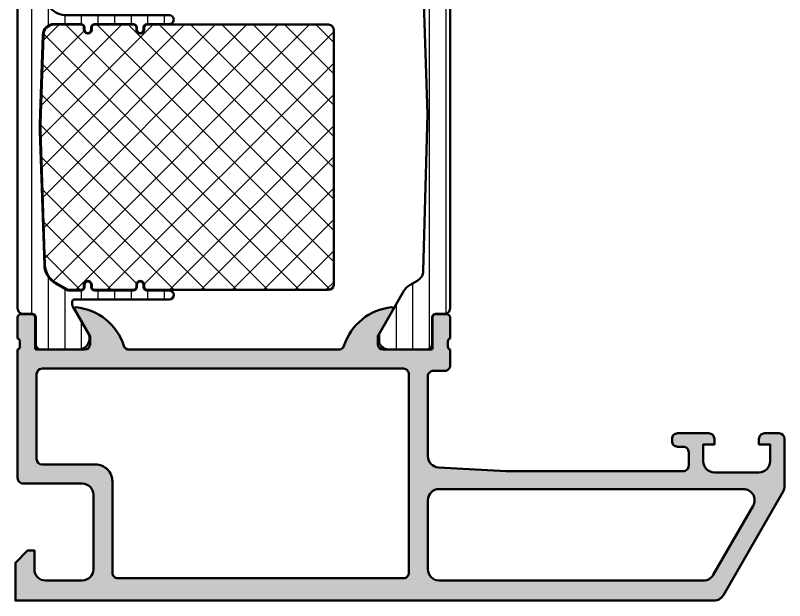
# Model space of a CAD drawing. Extents: x 0 to 69, y 0 to 85.
# Drawn here: x 0 to 69, y 0 to 52.5 of the extents above; entities that cross this region are included whole.
import ezdxf

# ---------------------------------------------------------------- set-up
doc = ezdxf.new("R2010")
doc.units = 0
for name, color, linetype, lineweight in [('0S-Alu contour', 7, 'Continuous', 50), ('0S-Alu hatch', 252, 'Continuous', 25), ('0S-Plastic contour', 254, 'Continuous', 50), ('0S-Plastic hatch', 253, 'Continuous', 25), ('0S-PT contour', 91, 'Continuous', 50), ('0S-PT hatch', 103, 'Continuous', 25)]:
    doc.layers.add(name, color=color, linetype=linetype, lineweight=lineweight)
pattern_1 = [(90, (0, 0), (-1.4859, 0), [])]

# ---------------------------------------------------------------- blocks, each defined once
blk = doc.blocks.new('398310__79685F05_4AA7_433F_A6D7_A1B05853CB35_')
at = {"layer": '0S-Alu hatch'}
h = blk.add_hatch(color=256, dxfattribs=at)
edge = h.paths.add_edge_path()
edge.add_line((0.1998152770981676, 22.50004168512478), (0.2000122070312216, 10.99998168945276))
edge.add_arc((0.7000122070311435, 10.99998168945278), 0.4999999999999219, 180, 270.000000000009)
edge.add_line((0.7000122070312215, 10.49998168945286), (5.999999999983913, 10.49998168946882))
edge.add_ellipse((6.000005621529037, 9.499987310997913), major_axis=(-0.9999943784867062, 0), ratio=1, start_angle=179.9996779066076, end_angle=270.00032209262065, ccw=False)
edge.add_line((6.999999999999943, 9.499981689439316), (7.000000000000284, 2.799984741210899))
edge.add_ellipse((5.99998017392524, 2.800019826493892), major_axis=(-1.00001982669052, 0), ratio=1, start_angle=90.0011359278929, end_angle=179.9979898012363, ccw=False)
edge.add_line((6.000000000000113, 1.799999999999904), (2.70001220703125, 1.799999999999915))
edge.add_ellipse((2.699981135668798, 2.799968928637264), major_axis=(-0.999968929120079, 0), ratio=1, start_angle=-0.001780313160793412, end_angle=90.00178031324839, ccw=False)
edge.add_line((1.700012207031448, 2.799999999998187), (1.70001220703125, 4.4999999999999))
edge.add_line((1.70001220703125, 4.4999999999999), (1.100006103515596, 4.4999999999999))
edge.add_line((1.100006103515596, 4.4999999999999), (2.84e-14, 3.399993896484524))
edge.add_line((2.84e-14, 3.399993896484524), (0, 0))
edge.add_line((0, 0), (62.64898681640591, -1.137e-13))
edge.add_arc((62.64724314394221, 1.003395307264649), 1.003396822316379, 270.0995669121971, 329.9020425270579)
edge.add_line((63.51535126860915, 0.5002119739537714), (68.86765374507854, 9.771608767679659))
edge.add_arc((68.01584873917567, 10.2644318336416), 0.9840967139592144, 329.9479037001877, 360.2080578676897)
edge.add_line((68.99993896484372, 10.26800537109354), (68.99993896484372, 14.50000000000008))
edge.add_arc((68.49995304074044, 14.50001407790368), 0.4999859243014777, 359.9983867455008, 449.9946187137145)
edge.add_line((68.5000000000002, 14.99999999999992), (67.19995117187497, 14.99999999999991))
edge.add_arc((67.19998807066403, 14.49996310121085), 0.5000369001504826, 90.00422797774264, 179.9957720222162)
edge.add_line((66.69995117187497, 14.50000000000027), (66.69995117187497, 13.99999999999991))
edge.add_line((66.69995117187497, 13.99999999999991), (67.69995117187526, 13.99999999999991))
edge.add_line((67.69995117187526, 13.99999999999991), (67.69995117187503, 12.49999999999988))
edge.add_ellipse((66.70002533543206, 12.49992583644285), major_axis=(-0.9999258391932897, 0), ratio=1, start_angle=89.99575042603931, end_angle=180.0042495739118, ccw=False)
edge.add_line((66.69995117187514, 11.49999999999988), (62.69998168945324, 11.49999999999989))
edge.add_ellipse((62.69997606790816, 12.49999437845487), major_axis=(-0.9999943784707829, 0), ratio=1, start_angle=-0.00032209339252631253, end_angle=90.00032209261798, ccw=False)
edge.add_line((61.69998168945318, 12.50000000001347), (61.69998168945318, 13.99999999999989))
edge.add_line((61.69998168945318, 13.99999999999989), (62.69998168945306, 13.99999999999994))
edge.add_line((62.69998168945306, 13.99999999999994), (62.69998168945306, 14.49999999999975))
edge.add_arc((62.1999920095636, 14.50001032011042), 0.4999896799959737, 359.9988173777201, 450.0011826219451)
edge.add_line((62.19998168945323, 14.99999999999988), (59.39999389648398, 14.99999999999988))
edge.add_arc((59.39998357637359, 14.50001032011053), 0.4999896799958671, 89.99881737805237, 180.0011826222798)
edge.add_line((58.89999389648423, 14.49999999999993), (58.89999389648423, 14.29998779296887))
edge.add_arc((59.39998357637385, 14.29997747285831), 0.49998967999613, 179.9988173780283, 270.0011826219663)
edge.add_line((59.3999938964844, 13.79998779296869), (59.89999389648452, 13.79998779296869))
edge.add_ellipse((59.90000421659498, 13.29999811307922), major_axis=(-0.499989679995979, 0), ratio=1, start_angle=179.9988173777202, end_angle=270.0011826219574, ccw=False)
edge.add_line((60.39999389648446, 13.29998779296862), (60.3999938964844, 12.0999999961874))
edge.add_ellipse((59.90000421659495, 12.0999896760768), major_axis=(-0.4999896799959595, 0), ratio=1, start_angle=89.99881737803702, end_angle=180.0011826222799, ccw=False)
edge.add_line((59.89999389648443, 11.59999999618736), (43.99999999999997, 11.5999999961873))
edge.add_line((43.99999999999997, 11.5999999961873), (37.94296455383384, 11.946115108492))
edge.add_ellipse((37.99999257893693, 12.94447834286698), major_axis=(-0.9999906716559108, 0), ratio=1, start_angle=-0.0006706298242988851, end_angle=86.7307306479874, ccw=False)
edge.add_line((37.00000190734952, 12.9444900474563), (36.99999999999196, 20.09999799727571))
edge.add_ellipse((37.49999712736828, 20.10000086990763), major_axis=(-0.4999971273845701, 0), ratio=1, start_angle=-90.00032918124572, end_angle=0.0003291815056059022, ccw=False)
edge.add_line((37.50000000000006, 20.59999799728394), (38.50000000000006, 20.59999799728389))
edge.add_arc((38.50000287263195, 21.09999512466047), 0.499997127384833, 269.9996708187421, 360.0003291815056)
edge.add_line((39.00000000000853, 21.09999799729452), (39, 22.49999999999976))
edge.add_ellipse((39.07883644654302, 22.76752059199282), major_axis=(-0.2788950563273671, 0), ratio=1, start_angle=-1.164589374103116, end_angle=73.58012358050831, ccw=False)
edge.add_line((38.79999900000004, 22.77318899999122), (38.79999900000004, 23.22678299999124))
edge.add_ellipse((39.07886709564314, 23.23244365946833), major_axis=(-0.278925541737073, 0), ratio=1, start_angle=-73.575405444642, end_angle=1.1628700728924741, ccw=False)
edge.add_line((38.99999999999997, 23.49998699999119), (39, 25.37999799999969))
edge.add_arc((38.7, 25.37999799999973), 0.3000000000000043, 0, 89.99999999999594)
edge.add_line((38.70000000000002, 25.67999799999974), (37.72002568095724, 25.67999799999972))
edge.add_arc((37.72002568095724, 25.37999799999971), 0.3000000000000114, 90, 180)
edge.add_line((37.42002568095723, 25.37999799999971), (37.42002568095723, 22.61999999999976))
edge.add_ellipse((37.30002568095744, 22.61999999999977), major_axis=(-0.1199999999997843, 0), ratio=1, start_angle=90.000000000017, end_angle=180, ccw=False)
edge.add_line((37.30002568095748, 22.49999999999999), (32.99999999999989, 22.49999999999995))
edge.add_ellipse((32.99999999999995, 22.9999999999999), major_axis=(-0.4999999999999467, 0), ratio=1, start_angle=0, end_angle=89.99999999999272, ccw=False)
edge.add_line((32.5, 22.9999999999999), (32.49999999999995, 23.69999999999963))
edge.add_line((32.49999999999995, 23.69999999999963), (33.88149545762235, 26.09282032302748))
edge.add_arc((33.7618802153516, 26.16188021535178), 0.1381197846484487, 329.9999999999671, 455.6225775508247)
edge.add_arc((34.23822324117475, 21.3233911381491), 5.000000000003399, 95.62257755080286, 162.251583643929)
edge.add_ellipse((29.00000000000023, 22.99999999999744), major_axis=(-0.4999999999974476, 0), ratio=1, start_angle=89.99999999996089, end_angle=162.2515836439058, ccw=False)
edge.add_line((28.99999999999989, 22.5), (10.19978475951987, 22.5))
edge.add_ellipse((10.1997847595199, 23.00000000000084), major_axis=(-0.5000000000008386, 0), ratio=1, start_angle=17.748416356068674, end_angle=89.99999999999648, ccw=False)
edge.add_arc((4.961561518345805, 21.32339113815323), 4.999999999999377, 17.74841635606707, 84.37742244919947)
edge.add_arc((5.437904544168243, 26.16188021535191), 0.1381197846484689, 84.37742244912695, 210.0000000000028)
edge.add_line((5.318289301897436, 26.09282032302767), (6.699784759519616, 23.69999999999982))
edge.add_line((6.699784759519616, 23.69999999999982), (6.699784759519843, 23.00000000000006))
edge.add_ellipse((6.199784759519774, 23.00000000000001), major_axis=(-0.5000000000000693, 0), ratio=1, start_angle=90.00000000000142, end_angle=180, ccw=False)
edge.add_line((6.199784759519786, 22.49999999999994), (1.899831281265761, 22.49999999999993))
edge.add_ellipse((1.899831281265774, 22.62004168512476), major_axis=(-0.120041685124832, 0), ratio=1, start_angle=0, end_angle=89.99999999999397, ccw=False)
edge.add_line((1.779789596140943, 22.62004168512476), (1.779789596140943, 25.38003968512474))
edge.add_arc((1.479789596140911, 25.38003968512478), 0.3000000000000327, 0, 89.99999999999054)
edge.add_line((1.47978959614096, 25.68003968512481), (0.499815277098179, 25.68003968512483))
edge.add_arc((0.4998152770981861, 25.38003968512481), 0.3000000000000185, 90.00000000000136, 180)
edge.add_line((0.1998152770981676, 25.38003968512481), (0.199815277098196, 23.50002868511628))
edge.add_ellipse((0.1209481814550312, 23.23248534459338), major_axis=(-0.2789255417371023, 0), ratio=1, start_angle=178.8371299271104, end_angle=253.57540544464308, ccw=False)
edge.add_line((0.3998162770981537, 23.22682468511631), (0.3998162770981821, 22.77323068511635))
edge.add_ellipse((0.1209788305550788, 22.76756227711794), major_axis=(-0.278895056327491, 0), ratio=1, start_angle=106.41987641949859, end_angle=181.1645893741029, ccw=False)
edge = h.paths.add_edge_path()
edge.add_line((1.899918023380308, 12.69998168945284), (1.899918023380337, 20.30001220703127))
edge.add_ellipse((2.39991802338028, 20.30001220703133), major_axis=(-0.4999999999999432, 0), ratio=1, start_angle=270.0000000000065, end_angle=360, ccw=False)
edge.add_line((2.399918023380223, 20.80001220703127), (34.79998168945301, 20.80001220703119))
edge.add_ellipse((34.79998456208487, 20.30001507966285), major_axis=(-0.4999971273765907, 0), ratio=1, start_angle=179.9996708184945, end_angle=270.00032918125464, ccw=False)
edge.add_line((35.29998168945321, 20.3000122070288), (35.29998168945332, 2.499999999999957))
edge.add_ellipse((34.7999845620851, 2.499997127368146), major_axis=(-0.4999971273764699, 0), ratio=1, start_angle=89.99967081875758, end_angle=180.0003291815056, ccw=False)
edge.add_line((34.79998168945335, 1.999999999999928), (9.199987792968244, 1.999999999999914))
edge.add_ellipse((9.199984920336467, 2.499997127367883), major_axis=(-0.4999971273762212, 0), ratio=1, start_angle=-0.0003291815056059022, end_angle=90.00032918124492, ccw=False)
edge.add_line((8.699987792968498, 2.500000000001934), (8.699987792968498, 10.69998168945292))
edge.add_arc((7.19998779296857, 10.69998168945291), 1.499999999999928, 0, 90.0000000000016)
edge.add_line((7.199987792968528, 12.19998168945284), (2.39991802338028, 12.19998168945284))
edge.add_ellipse((2.39991802338028, 12.69998168945281), major_axis=(-0.4999999999999716, 0), ratio=1, start_angle=0, end_angle=90, ccw=False)
edge = h.paths.add_edge_path()
edge.add_line((36.99999999999989, 2.79999999999984), (36.99999999999244, 9.000015109287745))
edge.add_ellipse((37.99946070840853, 9.000539295779655), major_axis=(-0.9994608458759457, 0), ratio=1, start_angle=-90.03092414743293, end_angle=0.030049876562088684, ccw=False)
edge.add_line((38.00000014557673, 9.999999996080874), (65.30466933755643, 9.999999996080938))
edge.add_ellipse((65.30466933755643, 8.999999996080929), major_axis=(-1.000000000000008, 0), ratio=1, start_angle=149.9972626622818, end_angle=269.9999999999992, ccw=False)
edge.add_line((66.17067085257457, 8.499958621806456), (62.59078979492182, 2.300106811523335))
edge.add_ellipse((61.72533132772304, 2.798911685049562), major_axis=(-0.998911737992689, 0), ratio=1, start_angle=89.9813457244478, end_angle=150.0431070773326, ccw=False)
edge.add_line((61.72500610351557, 1.799999999999883), (37.99999999999983, 1.79999999999994))
edge.add_ellipse((37.99947166179357, 2.799471661793624), major_axis=(-0.9994718014380842, 0), ratio=1, start_angle=-0.03028754861361449, end_angle=90.0302875486235, ccw=False)
at = {"layer": '0S-Alu contour', "color": 7}
for points in [[(1.47978959614096, 25.68003968512481), (0.499815277098179, 25.68003968512483)], [(5.318289301897436, 26.09282032302767), (6.699784759519616, 23.69999999999982), (6.699784759519843, 23.00000000000006)], [(32.5, 22.9999999999999), (32.49999999999995, 23.69999999999963), (33.88149545762235, 26.09282032302748)], [(38.70000000000002, 25.67999799999974), (37.72002568095724, 25.67999799999972)], [(0.1998152770981676, 25.38003968512481), (0.199815277098196, 23.50002868511628)], [(1.779789596140943, 22.62004168512476), (1.779789596140943, 25.38003968512474)], [(37.42002568095723, 25.37999799999971), (37.42002568095723, 22.61999999999976)], [(38.99999999999997, 23.49998699999119), (39, 25.37999799999969)], [(0.3998162770981537, 23.22682468511631), (0.3998162770981821, 22.77323068511635)], [(38.79999900000004, 22.77318899999122), (38.79999900000004, 23.22678299999124)], [(0.1998152770981676, 22.50004168512478), (0.2000122070312216, 10.99998168945276)], [(6.199784759519786, 22.49999999999994), (1.899831281265761, 22.49999999999993)], [(28.99999999999989, 22.5), (10.19978475951987, 22.5)], [(37.30002568095748, 22.49999999999999), (32.99999999999989, 22.49999999999995)], [(39.00000000000853, 21.09999799729452), (39, 22.49999999999976)], [(2.399918023380223, 20.80001220703127), (34.79998168945301, 20.80001220703119)], [(1.899918023380308, 12.69998168945284), (1.899918023380337, 20.30001220703127)], [(35.29998168945321, 20.3000122070288), (35.29998168945332, 2.499999999999957)], [(37.00000190734952, 12.9444900474563), (36.99999999999196, 20.09999799727571)], [(37.50000000000006, 20.59999799728394), (38.50000000000006, 20.59999799728389)], [(58.89999389648423, 14.49999999999993), (58.89999389648423, 14.29998779296887)], [(62.19998168945323, 14.99999999999988), (59.39999389648398, 14.99999999999988)], [(61.69998168945318, 12.50000000001347), (61.69998168945318, 13.99999999999989), (62.69998168945306, 13.99999999999994), (62.69998168945306, 14.49999999999975)], [(66.69995117187497, 14.50000000000027), (66.69995117187497, 13.99999999999991), (67.69995117187526, 13.99999999999991), (67.69995117187503, 12.49999999999988)], [(68.5000000000002, 14.99999999999992), (67.19995117187497, 14.99999999999991)], [(68.99993896484372, 10.26800537109354), (68.99993896484372, 14.50000000000008)], [(59.3999938964844, 13.79998779296869), (59.89999389648452, 13.79998779296869)], [(60.39999389648446, 13.29998779296862), (60.3999938964844, 12.0999999961874)], [(7.199987792968528, 12.19998168945284), (2.39991802338028, 12.19998168945284)], [(59.89999389648443, 11.59999999618736), (43.99999999999997, 11.5999999961873), (37.94296455383384, 11.946115108492)], [(66.69995117187514, 11.49999999999988), (62.69998168945324, 11.49999999999989)], [(0.7000122070312215, 10.49998168945286), (5.999999999983913, 10.49998168946882)], [(8.699987792968498, 2.500000000001934), (8.699987792968498, 10.69998168945292)], [(38.00000014557673, 9.999999996080874), (65.30466933755643, 9.999999996080938)], [(63.51535126860915, 0.5002119739537714), (68.86765374507854, 9.771608767679659)], [(6.999999999999943, 9.499981689439316), (7.000000000000284, 2.799984741210899)], [(36.99999999999989, 2.79999999999984), (36.99999999999244, 9.000015109287745)], [(66.17067085257457, 8.499958621806456), (62.59078979492182, 2.300106811523335)], [(1.700012207031448, 2.799999999998187), (1.70001220703125, 4.4999999999999), (1.100006103515596, 4.4999999999999), (2.84e-14, 3.399993896484524), (0, 0), (62.64898681640591, -1.137e-13)], [(6.000000000000113, 1.799999999999904), (2.70001220703125, 1.799999999999915)], [(34.79998168945335, 1.999999999999928), (9.199987792968244, 1.999999999999914)], [(61.72500610351557, 1.799999999999883), (37.99999999999983, 1.79999999999994)]]:
    blk.add_lwpolyline(points, dxfattribs=at)
for centre, radius, start, end in [((5.437904544168243, 26.16188021535191), 0.1381197846484689, 84.37742244912695, 210.0000000000028), ((4.961561518345805, 21.32339113815323), 4.999999999999377, 17.74841635606707, 84.37742244919947), ((34.23822324117475, 21.3233911381491), 5.000000000003399, 95.62257755080286, 162.251583643929), ((33.7618802153516, 26.16188021535178), 0.1381197846484487, 329.9999999999671, 95.62257755082472), ((0.4998152770981861, 25.38003968512481), 0.3000000000000185, 90.00000000000136, 180), ((1.479789596140911, 25.38003968512478), 0.3000000000000327, 0, 89.99999999999054), ((37.72002568095724, 25.37999799999971), 0.3000000000000114, 90, 180), ((38.7, 25.37999799999973), 0.3000000000000043, 0, 89.99999999999594), ((38.50000287263195, 21.09999512466047), 0.499997127384833, 269.9996708187421, 0.0003291815055843), ((59.39998357637359, 14.50001032011053), 0.4999896799958671, 89.99881737805237, 180.0011826222798), ((62.1999920095636, 14.50001032011042), 0.4999896799959737, 359.9988173777201, 90.00118262194519), ((67.19998807066403, 14.49996310121085), 0.5000369001504826, 90.00422797774264, 179.9957720222162), ((68.49995304074044, 14.50001407790368), 0.4999859243014777, 359.9983867455008, 89.99461871371446), ((59.39998357637385, 14.29997747285831), 0.49998967999613, 179.9988173780283, 270.0011826219663), ((7.19998779296857, 10.69998168945291), 1.499999999999928, 0, 90.0000000000016), ((0.7000122070311435, 10.99998168945278), 0.4999999999999219, 180, 270.000000000009), ((68.01584873917567, 10.2644318336416), 0.9840967139592144, 329.9479037001877, 0.2080578676897557), ((62.64724314394221, 1.003395307264649), 1.003396822316379, 270.0995669121971, 329.9020425270579)]:
    blk.add_arc(centre, radius, start, end, dxfattribs=at)
at = {"layer": '0S-Alu contour', "color": 7, "extrusion": (0, 0, -1)}
for centre, radius, start, end in [((-0.1209481814550312, 23.23248534459338), 0.2789255417371023, 106.4245945553569, 181.1628700728896), ((-39.07886709564314, 23.23244365946833), 0.278925541737073, 358.8371299271075, 73.575405444642), ((-0.1209788305550788, 22.76756227711794), 0.278895056327491, 178.8354106258971, 253.5801235805014), ((-6.199784759519774, 23.00000000000001), 0.5000000000000693, 180, 269.9999999999986), ((-10.1997847595199, 23.00000000000084), 0.5000000000008386, 270.0000000000035, 342.2515836439313), ((-29.00000000000023, 22.99999999999744), 0.4999999999974476, 197.7484163560942, 270.0000000000391), ((-32.99999999999995, 22.9999999999999), 0.4999999999999467, 270.0000000000073, 0), ((-39.07883644654302, 22.76752059199282), 0.2788950563273671, 286.4198764194917, 1.164589374103183), ((-1.899831281265774, 22.62004168512476), 0.120041685124832, 270.0000000000061, 0), ((-37.30002568095744, 22.61999999999977), 0.1199999999997843, 180, 269.999999999983), ((-2.39991802338028, 20.30001220703133), 0.4999999999999432, 0, 89.99999999999349), ((-34.79998456208487, 20.30001507966285), 0.4999971273765907, 89.99967081874539, 180.0003291815056), ((-37.49999712736828, 20.10000086990763), 0.4999971273845701, 359.9996708184944, 90.00032918124565), ((-59.90000421659498, 13.29999811307922), 0.499989679995979, 89.99881737804257, 180.0011826222798), ((-2.39991802338028, 12.69998168945281), 0.4999999999999716, 270, 0), ((-37.99999257893693, 12.94447834286698), 0.9999906716559108, 273.2692693520126, 0.000670629824406), ((-62.69997606790816, 12.49999437845487), 0.9999943784707829, 269.999677907382, 0.0003220933924832), ((-66.70002533543206, 12.49992583644285), 0.9999258391932897, 179.9957504260882, 270.0042495739607), ((-59.90000421659495, 12.0999896760768), 0.4999896799959595, 179.9988173777201, 270.0011826219631), ((-6.000005621529037, 9.499987310997913), 0.9999943784867062, 89.99967790737936, 180.0003220933925), ((-37.99946070840853, 9.000539295779655), 0.9994608458759457, 359.9699501234379, 90.03092414743298), ((-65.30466933755643, 8.999999996080929), 1.000000000000008, 90.00000000000081, 210.0027373377183), ((-2.699981135668798, 2.799968928637264), 0.999968929120079, 269.9982196867516, 0.001780313160827), ((-5.99998017392524, 2.800019826493892), 1.00001982669052, 180.0020101987638, 269.9988640721071), ((-37.99947166179357, 2.799471661793624), 0.9994718014380842, 269.9697124513765, 0.0302875486136061), ((-9.199984920336467, 2.499997127367883), 0.4999971273762212, 269.9996708187551, 0.0003291815055843), ((-34.7999845620851, 2.499997127368146), 0.4999971273764699, 179.9996708184944, 270.0003291812424), ((-61.72533132772304, 2.798911685049562), 0.9989117379926891, 209.9568929226675, 270.0186542755522)]:
    blk.add_arc(centre, radius, start, end, dxfattribs=at)
blk = doc.blocks.new('371190__C8A49C42_ABCD_4A23_AD19_07570171C4F6_')
at = {"layer": '0S-PT hatch'}
h = blk.add_hatch(dxfattribs=at)
h.set_pattern_fill('ANSI37', color=256, scale=0.625, angle=90, style=0)
h.set_pattern_definition([(135, (0, 0), (-1.403165018917055, -1.403165018917055), []), (225, (0, 0), (1.403165018917055, -1.403165018917055), [])])
edge = h.paths.add_edge_path()
edge.add_line((28.54999999999999, 51.19005441420474), (28.55000000000002, 28.31005441420476))
edge.add_ellipse((28.10000000000004, 28.31005441420474), major_axis=(-0.4499999999999745, 0), ratio=1, start_angle=90, end_angle=180, ccw=False)
edge.add_line((28.10000000000004, 27.86005441420476), (11.8, 27.86005441420471))
edge.add_ellipse((11.80000000000002, 28.11005441420471), major_axis=(-0.2500000000000035, 0), ratio=1, start_angle=0, end_angle=89.99999999999511, ccw=False)
edge.add_line((11.55000000000002, 28.11005441420471), (11.54999999999999, 28.31005441420476))
edge.add_arc((11.19999999999996, 28.31005441420475), 0.3500000000000263, 0, 180)
edge.add_line((10.84999999999994, 28.31005441420475), (10.85000000000005, 28.11005441420475))
edge.add_ellipse((10.59999999999998, 28.11005441420478), major_axis=(-0.250000000000071, 0), ratio=1, start_angle=89.99999999999432, end_angle=180, ccw=False)
edge.add_line((10.59999999999996, 27.86005441420471), (7.099999999999992, 27.86005441420471))
edge.add_ellipse((7.100000000000015, 28.11005441420475), major_axis=(-0.2500000000000391, 0), ratio=1, start_angle=0, end_angle=89.99999999999471, ccw=False)
edge.add_line((6.849999999999976, 28.11005441420475), (6.850000000000004, 28.31005441420476))
edge.add_arc((6.499999999999979, 28.31005441420475), 0.3500000000000254, 0, 180)
edge.add_line((6.149999999999954, 28.31005441420475), (6.150000000000067, 28.11005441420476))
edge.add_ellipse((5.900000000000022, 28.11005441420481), major_axis=(-0.2500000000000453, 0), ratio=1, start_angle=89.99999999998818, end_angle=180, ccw=False)
edge.add_line((5.899999999999971, 27.86005441420476), (4.735898384799694, 27.86005441420476))
edge.add_ellipse((4.735898387132485, 28.01005442254206), major_axis=(-0.1500000083372903, 0), ratio=1, start_angle=59.99999910894411, end_angle=89.99999910893962, ccw=False)
edge.add_line((4.660898380943594, 27.88015060592047), (3.624095897653839, 28.47874866975121))
edge.add_ellipse((4.599095736264153, 30.16749829139169), major_axis=(-1.949999992277179, 0), ratio=1, start_angle=1.7210023746735033, end_angle=60.000005344608496, ccw=False)
edge.add_line((2.649975352928053, 30.10893464102099), (2.255353667185925, 42.13369676492056))
edge.add_ellipse((12.20025192126273, 42.46005445583858), major_axis=(-9.950251787083648, 0), ratio=1, start_angle=-1.8796724993537168, end_angle=1.8795778186373013, ccw=False)
edge.add_line((2.25535420650241, 42.78642858060349), (2.513128018503844, 50.72121418976461))
edge.add_ellipse((3.462616864350478, 50.69005441420475), major_axis=(-0.9500000000000595, 0), ratio=1, start_angle=269.99999999999864, end_angle=358.12037484100387, ccw=False)
edge.add_line((3.462616864350501, 51.64005441420481), (5.900000000000002, 51.64005441420478))
edge.add_ellipse((5.900000000000008, 51.39005441420477), major_axis=(-0.25, 0), ratio=1, start_angle=180, end_angle=270.0000000000014, ccw=False)
edge.add_line((6.150000000000011, 51.39005441420477), (6.150000000000011, 51.19005441420476))
edge.add_arc((6.499999999999993, 51.19005441420476), 0.3499999999999828, 180, 360)
edge.add_line((6.849999999999976, 51.19005441420476), (6.849999999999976, 51.39005441420475))
edge.add_ellipse((7.099999999999953, 51.39005441420477), major_axis=(-0.2499999999999769, 0), ratio=1, start_angle=269.9999999999986, end_angle=360, ccw=False)
edge.add_line((7.099999999999959, 51.64005441420474), (10.60000000000007, 51.64005441420476))
edge.add_ellipse((10.60000000000008, 51.39005441420478), major_axis=(-0.2499999999999787, 0), ratio=1, start_angle=180, end_angle=270.0000000000008, ccw=False)
edge.add_line((10.85000000000005, 51.39005441420479), (10.85000000000003, 51.19005441420477))
edge.add_arc((11.20000000000001, 51.19005441420476), 0.3499999999999837, 180, 360)
edge.add_line((11.54999999999999, 51.19005441420476), (11.55000000000002, 51.39005441420481))
edge.add_ellipse((11.79999999999996, 51.39005441420483), major_axis=(-0.2499999999999343, 0), ratio=1, start_angle=270.00000000000165, end_angle=360, ccw=False)
edge.add_line((11.79999999999995, 51.64005441420476), (28.09999999999996, 51.64005441420478))
edge.add_ellipse((28.09999999999997, 51.19005441420475), major_axis=(-0.4500000000000242, 0), ratio=1, start_angle=180, end_angle=270.00000000000045, ccw=False)
at = {"layer": '0S-PT contour', "color": 7}
for points in [[(3.462616864350501, 51.64005441420481), (5.900000000000002, 51.64005441420478)], [(6.150000000000011, 51.39005441420477), (6.150000000000011, 51.19005441420476)], [(6.849999999999976, 51.19005441420476), (6.849999999999976, 51.39005441420475)], [(7.099999999999959, 51.64005441420474), (10.60000000000007, 51.64005441420476)], [(10.85000000000005, 51.39005441420479), (10.85000000000003, 51.19005441420477)], [(11.54999999999999, 51.19005441420476), (11.55000000000002, 51.39005441420481)], [(11.79999999999995, 51.64005441420476), (28.09999999999996, 51.64005441420478)], [(28.54999999999999, 51.19005441420474), (28.55000000000002, 28.31005441420476)], [(2.25535420650241, 42.78642858060349), (2.513128018503844, 50.72121418976461)], [(2.649975352928053, 30.10893464102099), (2.255353667185925, 42.13369676492056)], [(4.660898380943594, 27.88015060592047), (3.624095897653839, 28.47874866975121)], [(6.149999999999954, 28.31005441420475), (6.150000000000067, 28.11005441420476)], [(6.849999999999976, 28.11005441420475), (6.850000000000004, 28.31005441420476)], [(10.84999999999994, 28.31005441420475), (10.85000000000005, 28.11005441420475)], [(11.55000000000002, 28.11005441420471), (11.54999999999999, 28.31005441420476)], [(5.899999999999971, 27.86005441420476), (4.735898384799694, 27.86005441420476)], [(10.59999999999996, 27.86005441420471), (7.099999999999992, 27.86005441420471)], [(28.10000000000004, 27.86005441420476), (11.8, 27.86005441420471)]]:
    blk.add_lwpolyline(points, dxfattribs=at)
at = {"layer": '0S-PT contour', "color": 7, "extrusion": (0, 0, -1)}
for centre, radius, start, end in [((-3.462616864350478, 50.69005441420475), 0.9500000000000596, 1.87962515899611, 90.00000000000138), ((-5.900000000000008, 51.39005441420477), 0.25, 89.99999999999856, 180), ((-7.099999999999953, 51.39005441420477), 0.2499999999999769, 0, 90.00000000000142), ((-10.60000000000008, 51.39005441420478), 0.2499999999999787, 89.9999999999992, 180), ((-11.79999999999996, 51.39005441420483), 0.2499999999999343, 0, 89.99999999999837), ((-28.09999999999997, 51.19005441420475), 0.4500000000000242, 89.99999999999955, 180), ((-12.20025192126273, 42.46005445583858), 9.950251787083648, 358.1204221813627, 1.879672499353765), ((-4.599095736264153, 30.16749829139169), 1.949999992277179, 299.9999946553915, 358.2789976253265), ((-28.10000000000004, 28.31005441420474), 0.4499999999999745, 180, 270), ((-4.735898387132485, 28.01005442254206), 0.1500000083372903, 270.0000008910604, 300.0000008910559), ((-5.900000000000022, 28.11005441420481), 0.2500000000000453, 180, 270.0000000000118), ((-7.100000000000015, 28.11005441420475), 0.2500000000000391, 270.0000000000053, 0), ((-10.59999999999998, 28.11005441420478), 0.250000000000071, 180, 270.0000000000057), ((-11.80000000000002, 28.11005441420471), 0.2500000000000035, 270.0000000000049, 0)]:
    blk.add_arc(centre, radius, start, end, dxfattribs=at)
at = {"layer": '0S-PT contour', "color": 7}
for centre, radius, start, end in [((6.499999999999993, 51.19005441420476), 0.3499999999999828, 180, 0), ((11.20000000000001, 51.19005441420476), 0.3499999999999837, 180, 0), ((6.499999999999979, 28.31005441420475), 0.3500000000000254, 0, 180), ((11.19999999999996, 28.31005441420475), 0.3500000000000263, 0, 180)]:
    blk.add_arc(centre, radius, start, end, dxfattribs=at)
blk = doc.blocks.new('284163__B0FD861C_7DA2_41A0_9C6C_7D125F198839___F3761104_66F1_4207_BB03_2ECCA6A65E60_')
at = {"layer": '0S-Plastic hatch'}
h = blk.add_hatch(dxfattribs=at)
h.set_pattern_fill('ANSI31', color=256, scale=0.4680000000000001, angle=45, style=0)
h.set_pattern_definition(pattern_1)
edge = h.paths.add_edge_path()
edge.add_line((38.99000133898493, 58.79000032109033), (38.98999866101507, 26.20999700093915))
edge.add_ellipse((38.49000133898475, 26.20999432202989), major_axis=(-0.4999973220374942, 0), ratio=1, start_angle=89.99969301797529, end_angle=180.000306982385, ccw=False)
edge.add_line((38.48999866007556, 25.70999699999958), (37.67966732674243, 25.7099969999997))
edge.add_arc((37.67966732674243, 25.40999699999963), 0.3000000000000682, 90, 180)
edge.add_line((37.37966732674236, 25.40999699999963), (37.38000195604853, 23.00999861706338))
edge.add_ellipse((36.88000597860983, 23.00999597743842), major_axis=(-0.4999959774456685, 0), ratio=1, start_angle=89.99969751880508, end_angle=180.0003024817733, ccw=False)
edge.add_line((36.88000333898468, 22.50999999999972), (33.56484065216851, 22.5099999999997))
edge.add_ellipse((33.55296320908865, 23.50992946068462), major_axis=(-0.9999999999998728, 0), ratio=1, start_angle=-29.999996599349686, end_angle=90.68054336164568, ccw=False)
edge.add_line((32.68693777562805, 24.00992940928374), (34.85390130414906, 27.76322085329127))
edge.add_ellipse((36.15293945433871, 27.01322093039289), major_axis=(-1.499999999998574, 0), ratio=1, start_angle=299.9950461054335, end_angle=330.0000034006368, ccw=False)
edge.add_line((35.40305177427784, 28.3123238775409), (36.09105285989823, 28.70946217909596))
edge.add_arc((35.59112773985685, 29.57553081052849), 0.9999999999998941, 299.995046105458, 358.0947021428511)
edge.add_line((36.59057488583072, 29.54228321806709), (36.97201689240818, 43.59999999905956))
edge.add_line((36.97201689240818, 43.59999999905956), (36.59057488583072, 55.45771678193208))
edge.add_arc((35.59112773985642, 55.42446918947048), 1.000000000000317, 1.90529785715967, 60.00495389454986)
edge.add_line((36.09105285989789, 56.29053782090344), (35.40305177427784, 56.68767612245844))
edge.add_ellipse((36.1529394543396, 57.98677906960723), major_axis=(-1.499999999999699, 0), ratio=1, start_angle=29.999996599353096, end_angle=60.004953894552216, ccw=False)
edge.add_line((34.85390130414884, 57.23677914670853), (32.68693777562793, 60.99007059071559))
edge.add_ellipse((33.55296320908856, 61.49007053931473), major_axis=(-0.9999999999999148, 0), ratio=1, start_angle=-90.68054336164442, end_angle=29.9999965993498, ccw=False)
edge.add_line((33.5648406521684, 62.4899999999997), (36.88000333898479, 62.4899999999997))
edge.add_ellipse((36.88000597860989, 61.99000402256087), major_axis=(-0.4999959774457893, 0), ratio=1, start_angle=179.9996975194317, end_angle=270.0003024811883, ccw=False)
edge.add_line((37.38000195604871, 61.99000138294119), (37.37966732674248, 59.59000299999965))
edge.add_arc((37.67966732674241, 59.59000299999961), 0.2999999999999687, 180, 270.0000000000054)
edge.add_line((37.67966732674243, 59.29000299999964), (38.48999866007567, 59.29000299999964))
edge.add_ellipse((38.49000133899916, 58.79000300001387), major_axis=(-0.4999999999929444, 0), ratio=1, start_angle=179.9996930188024, end_angle=270.00030698201886, ccw=False)
at = {"layer": '0S-Plastic contour', "color": 7}
for points in [[(33.5648406521684, 62.4899999999997), (36.88000333898479, 62.4899999999997)], [(37.38000195604871, 61.99000138294119), (37.37966732674248, 59.59000299999965)], [(34.85390130414884, 57.23677914670853), (32.68693777562793, 60.99007059071559)], [(37.67966732674243, 59.29000299999964), (38.48999866007567, 59.29000299999964)], [(38.99000133898493, 58.79000032109033), (38.98999866101507, 26.20999700093915)], [(36.09105285989789, 56.29053782090344), (35.40305177427784, 56.68767612245844)], [(36.59057488583072, 29.54228321806709), (36.97201689240818, 43.59999999905956), (36.59057488583072, 55.45771678193208)], [(35.40305177427784, 28.3123238775409), (36.09105285989823, 28.70946217909596)], [(32.68693777562805, 24.00992940928374), (34.85390130414906, 27.76322085329127)], [(38.48999866007556, 25.70999699999958), (37.67966732674243, 25.7099969999997)], [(37.37966732674236, 25.40999699999963), (37.38000195604853, 23.00999861706338)], [(36.88000333898468, 22.50999999999972), (33.56484065216851, 22.5099999999997)]]:
    blk.add_lwpolyline(points, dxfattribs=at)
at = {"layer": '0S-Plastic contour', "color": 7, "extrusion": (0, 0, -1)}
for centre, radius, start, end in [((-33.55296320908856, 61.49007053931473), 0.9999999999999148, 330.0000034006502, 90.6805433616445), ((-36.88000597860989, 61.99000402256087), 0.4999959774457893, 89.99969751881169, 180.0003024805684), ((-38.49000133899916, 58.79000300001387), 0.4999999999929444, 89.99969301798114, 180.0003069811977), ((-36.1529394543396, 57.98677906960723), 1.499999999999699, 299.9950461054478, 330.000003400647), ((-36.15293945433871, 27.01322093039289), 1.499999999998574, 29.99999659936324, 60.00495389456648), ((-38.49000133898475, 26.20999432202989), 0.4999973220374942, 179.999693017615, 270.0003069820247), ((-33.55296320908865, 23.50992946068462), 0.9999999999998728, 269.3194566383543, 29.99999659934975), ((-36.88000597860983, 23.00999597743842), 0.4999959774456685, 179.9996975182267, 270.0003024811949)]:
    blk.add_arc(centre, radius, start, end, dxfattribs=at)
at = {"layer": '0S-Plastic contour', "color": 7}
for centre, radius, start, end in [((37.67966732674241, 59.59000299999961), 0.2999999999999687, 180, 270.0000000000054), ((35.59112773985642, 55.42446918947048), 1.000000000000317, 1.90529785715967, 60.00495389454986), ((35.59112773985685, 29.57553081052849), 0.9999999999998941, 299.995046105458, 358.0947021428511), ((37.67966732674243, 25.40999699999963), 0.3000000000000682, 90, 180)]:
    blk.add_arc(centre, radius, start, end, dxfattribs=at)
blk = doc.blocks.new('284163__CE09DE86_B570_42FF_9D58_D8022DF440A6___857DA00C_8B0A_47D3_8EC2_54E59BCDDA0D_')
at = {"layer": '0S-Plastic hatch'}
h = blk.add_hatch(dxfattribs=at)
h.set_pattern_fill('ANSI31', color=256, scale=0.4680000000000001, angle=45, style=0)
h.set_pattern_definition(pattern_1)
edge = h.paths.add_edge_path()
edge.add_line((0.1999999999999822, 58.7900446851247), (0.2000000000000103, 26.21003868512464))
edge.add_arc((0.7000000000000105, 26.21003868512464), 0.5000000000000002, 180, 270.000000000008)
edge.add_line((0.7000000000000802, 25.71003868512464), (1.520332673257553, 25.71003868512475))
edge.add_ellipse((1.520332673257555, 25.41003868512469), major_axis=(-0.3000000000000647, 0), ratio=1, start_angle=180, end_angle=270.00000000000034, ccw=False)
edge.add_line((1.820332673257621, 25.41003868512469), (1.819998043951454, 23.01004030218844))
edge.add_arc((2.319994021390141, 23.01003766256345), 0.4999959774456546, 179.9996975182267, 270.0003024811965)
edge.add_line((2.319996661015307, 22.51004168512476), (5.635159347831472, 22.51004168512476))
edge.add_arc((5.647036790911347, 23.50997114580968), 0.9999999999998763, 269.3194566383535, 389.9999965993499)
edge.add_line((6.513062224371947, 24.00997109440881), (5.166987283269658, 26.34144160276588))
edge.add_ellipse((5.600000000000028, 26.59144157706541), major_axis=(-0.4999999999999833, 0), ratio=1, start_angle=0, end_angle=29.99999659934292, ccw=False)
edge.add_line((5.100000000000045, 26.59144157706541), (5.100000000000016, 26.81005441420476))
edge.add_ellipse((5.29999999999999, 26.81005441420478), major_axis=(-0.1999999999999744, 0), ratio=1, start_angle=269.9999999999959, end_angle=360, ccw=False)
edge.add_line((5.300000000000005, 27.01005441420476), (13.80000000000003, 27.0100544142047))
edge.add_arc((13.80000000000005, 27.41005441420469), 0.3999999999999879, 269.999999999998, 449.9999999999979)
edge.add_line((13.80000000000006, 27.81005441420468), (11.80000000000012, 27.81005441420471))
edge.add_ellipse((11.80000000000013, 28.11005441420476), major_axis=(-0.3000000000000504, 0), ratio=1, start_angle=0, end_angle=89.99999999999773, ccw=False)
edge.add_line((11.50000000000008, 28.11005441420476), (11.49999999999999, 28.3100544142048))
edge.add_arc((11.20000000000002, 28.31005441420479), 0.2999999999999687, 0, 180)
edge.add_line((10.90000000000005, 28.31005441420479), (10.90000000000014, 28.11005441420489))
edge.add_ellipse((10.59999999999997, 28.11005441420482), major_axis=(-0.3000000000001677, 0), ratio=1, start_angle=90.0000000000133, end_angle=180, ccw=False)
edge.add_line((10.60000000000004, 27.81005441420465), (7.100000000000043, 27.81005441420474))
edge.add_ellipse((7.100000000000056, 28.11005441420476), major_axis=(-0.300000000000022, 0), ratio=1, start_angle=0, end_angle=89.9999999999975, ccw=False)
edge.add_line((6.800000000000032, 28.11005441420476), (6.799999999999919, 28.31005441420479))
edge.add_arc((6.499999999999936, 28.31005441420479), 0.2999999999999829, 0, 180)
edge.add_line((6.199999999999953, 28.31005441420479), (6.200000000000039, 28.11005441420483))
edge.add_ellipse((5.900000000000015, 28.11005441420478), major_axis=(-0.3000000000000238, 0), ratio=1, start_angle=90.00000000000762, end_angle=180, ccw=False)
edge.add_line((5.900000000000055, 27.81005441420477), (4.735898384799607, 27.81005441420479))
edge.add_ellipse((4.735898384799628, 28.01005441383627), major_axis=(-0.1999999996314798, 0), ratio=1, start_angle=59.99999999999358, end_angle=89.99999999999392, ccw=False)
edge.add_line((4.635898384983868, 27.83684933339854), (3.599095901693142, 28.43544739722993))
edge.add_ellipse((4.599095736264163, 30.16749829139178), major_axis=(-1.999999992277228, 0), ratio=1, start_angle=1.7229977105125158, end_angle=60.00000534461287, ccw=False)
edge.add_line((2.600000000000045, 30.10736339004889), (2.205380570036076, 42.13205677673371))
edge.add_ellipse((12.1999999999766, 42.46005441420546), major_axis=(-9.99999999997659, 0), ratio=1, start_angle=-1.8796251589932922, end_angle=1.8796251589981807, ccw=False)
edge.add_line((2.205380570036048, 42.78805205167639), (2.463154921354112, 50.72285417795204))
edge.add_ellipse((3.462616864350509, 50.69005441420485), major_axis=(-1.000000000000001, 0), ratio=1, start_angle=269.99999999999915, end_angle=358.12037484100546, ccw=False)
edge.add_line((3.462616864350524, 51.69005441420485), (5.900000000000064, 51.69005441420477))
edge.add_ellipse((5.900000000000072, 51.39005441420481), major_axis=(-0.2999999999999616, 0), ratio=1, start_angle=180, end_angle=270.0000000000015, ccw=False)
edge.add_line((6.200000000000036, 51.39005441420481), (6.200000000000011, 51.1900544142048))
edge.add_arc((6.499999999999994, 51.19005441420478), 0.2999999999999829, 180, 360)
edge.add_line((6.799999999999977, 51.19005441420478), (6.799999999999976, 51.39005441420477))
edge.add_ellipse((7.099999999999927, 51.39005441420478), major_axis=(-0.299999999999951, 0), ratio=1, start_angle=269.99999999999915, end_angle=360, ccw=False)
edge.add_line((7.099999999999932, 51.69005441420473), (10.60000000000019, 51.69005441420478))
edge.add_ellipse((10.6000000000002, 51.39005441420486), major_axis=(-0.299999999999919, 0), ratio=1, start_angle=180, end_angle=270.0000000000017, ccw=False)
edge.add_line((10.90000000000011, 51.39005441420486), (10.90000000000002, 51.19005441420475))
edge.add_arc((11.20000000000002, 51.19005441420477), 0.2999999999999989, 180, 360)
edge.add_line((11.50000000000002, 51.19005441420477), (11.50000000000008, 51.39005441420478))
edge.add_ellipse((11.80000000000006, 51.39005441420481), major_axis=(-0.2999999999999829, 0), ratio=1, start_angle=270.0000000000048, end_angle=360, ccw=False)
edge.add_line((11.80000000000003, 51.6900544142048), (13.80000000000003, 51.69005441420477))
edge.add_arc((13.80000000000003, 52.09005441420476), 0.3999999999999844, 270, 450.0000000000002)
edge.add_line((13.80000000000003, 52.49005441420474), (4.587861412299696, 52.49005441420469))
edge.add_ellipse((4.587861412299666, 54.49005441420471), major_axis=(-2.000000000000021, 0), ratio=1, start_angle=-1.8796251589948838, end_angle=90.0000000000008, ccw=False)
edge.add_line((2.588937526306854, 54.5556539416991), (2.599999999999988, 54.89274543836039))
edge.add_ellipse((4.599095743983447, 54.83261053678539), major_axis=(-2.000000000000053, 0), ratio=1, start_angle=299.999994655389, end_angle=358.2770022894899, ccw=False)
edge.add_line((3.599095905550958, 56.56466143763537), (4.599999919216252, 57.14253351070126))
edge.add_arc((4.09999999999995, 58.00855896112622), 1.000000000000034, 299.9999946553925, 360)
edge.add_line((5.099999999999985, 58.00855896112622), (5.100000000000049, 58.40864179318408))
edge.add_ellipse((5.600000000000031, 58.40864179318401), major_axis=(-0.4999999999999823, 0), ratio=1, start_angle=330.00000340065606, end_angle=360, ccw=False)
edge.add_line((5.166987283269666, 58.65864176748356), (6.513062224372062, 60.99011227584065))
edge.add_arc((5.64703679091145, 61.49011222443981), 0.9999999999999029, 330.0000034006489, 450.6805433616455)
edge.add_line((5.635159347831592, 62.49004168512476), (2.319996661015187, 62.49004168512476))
edge.add_arc((2.319994021390027, 61.99004570768595), 0.4999959774457751, 89.99969751880425, 180.0003024805684)
edge.add_line((1.81999804395122, 61.99004306806626), (1.820332673257507, 59.59004468512471))
edge.add_ellipse((1.520332673257487, 59.59004468512472), major_axis=(-0.3000000000000196, 0), ratio=1, start_angle=90.00000000001342, end_angle=180, ccw=False)
edge.add_line((1.520332673257557, 59.2900446851247), (0.6999999999999778, 59.2900446851247))
edge.add_arc((0.6999999999999797, 58.7900446851247), 0.5, 90.00000000000021, 180)
at = {"layer": '0S-Plastic contour', "color": 7}
for points in [[(5.635159347831592, 62.49004168512476), (2.319996661015187, 62.49004168512476)], [(1.81999804395122, 61.99004306806626), (1.820332673257507, 59.59004468512471)], [(5.166987283269666, 58.65864176748356), (6.513062224372062, 60.99011227584065)], [(0.1999999999999822, 58.7900446851247), (0.2000000000000103, 26.21003868512464)], [(1.520332673257557, 59.2900446851247), (0.6999999999999778, 59.2900446851247)], [(5.099999999999985, 58.00855896112622), (5.100000000000049, 58.40864179318408)], [(3.599095905550958, 56.56466143763537), (4.599999919216252, 57.14253351070126)], [(2.588937526306854, 54.5556539416991), (2.599999999999988, 54.89274543836039)], [(13.80000000000003, 52.49005441420474), (4.587861412299696, 52.49005441420469)], [(3.462616864350524, 51.69005441420485), (5.900000000000064, 51.69005441420477)], [(6.200000000000036, 51.39005441420481), (6.200000000000011, 51.1900544142048)], [(6.799999999999977, 51.19005441420478), (6.799999999999976, 51.39005441420477)], [(7.099999999999932, 51.69005441420473), (10.60000000000019, 51.69005441420478)], [(10.90000000000011, 51.39005441420486), (10.90000000000002, 51.19005441420475)], [(11.50000000000002, 51.19005441420477), (11.50000000000008, 51.39005441420478)], [(11.80000000000003, 51.6900544142048), (13.80000000000003, 51.69005441420477)], [(2.205380570036048, 42.78805205167639), (2.463154921354112, 50.72285417795204)], [(2.600000000000045, 30.10736339004889), (2.205380570036076, 42.13205677673371)], [(4.635898384983868, 27.83684933339854), (3.599095901693142, 28.43544739722993)], [(6.199999999999953, 28.31005441420479), (6.200000000000039, 28.11005441420483)], [(6.800000000000032, 28.11005441420476), (6.799999999999919, 28.31005441420479)], [(10.90000000000005, 28.31005441420479), (10.90000000000014, 28.11005441420489)], [(11.50000000000008, 28.11005441420476), (11.49999999999999, 28.3100544142048)], [(5.900000000000055, 27.81005441420477), (4.735898384799607, 27.81005441420479)], [(10.60000000000004, 27.81005441420465), (7.100000000000043, 27.81005441420474)], [(13.80000000000006, 27.81005441420468), (11.80000000000012, 27.81005441420471)], [(5.300000000000005, 27.01005441420476), (13.80000000000003, 27.0100544142047)], [(5.100000000000045, 26.59144157706541), (5.100000000000016, 26.81005441420476)], [(6.513062224371947, 24.00997109440881), (5.166987283269658, 26.34144160276588)], [(0.7000000000000802, 25.71003868512464), (1.520332673257553, 25.71003868512475)], [(1.820332673257621, 25.41003868512469), (1.819998043951454, 23.01004030218844)], [(2.319996661015307, 22.51004168512476), (5.635159347831472, 22.51004168512476)]]:
    blk.add_lwpolyline(points, dxfattribs=at)
for centre, radius, start, end in [((2.319994021390027, 61.99004570768595), 0.4999959774457751, 89.99969751880425, 180.0003024805684), ((5.64703679091145, 61.49011222443981), 0.9999999999999029, 330.0000034006489, 90.6805433616455), ((0.6999999999999797, 58.7900446851247), 0.5, 90.00000000000021, 180), ((4.09999999999995, 58.00855896112622), 1.000000000000034, 299.9999946553925, 0), ((13.80000000000003, 52.09005441420476), 0.3999999999999844, 270, 90.00000000000026), ((6.499999999999994, 51.19005441420478), 0.2999999999999829, 180, 0), ((11.20000000000002, 51.19005441420477), 0.2999999999999989, 180, 0), ((6.499999999999936, 28.31005441420479), 0.2999999999999829, 0, 180), ((11.20000000000002, 28.31005441420479), 0.2999999999999687, 0, 180), ((13.80000000000005, 27.41005441420469), 0.3999999999999879, 269.999999999998, 89.99999999999797), ((0.7000000000000105, 26.21003868512464), 0.5000000000000002, 180, 270.000000000008), ((5.647036790911347, 23.50997114580968), 0.9999999999998763, 269.3194566383535, 29.9999965993499), ((2.319994021390141, 23.01003766256345), 0.4999959774456546, 179.9996975182267, 270.0003024811965)]:
    blk.add_arc(centre, radius, start, end, dxfattribs=at)
at = {"layer": '0S-Plastic contour', "color": 7, "extrusion": (0, 0, -1)}
for centre, radius, start, end in [((-1.520332673257487, 59.59004468512472), 0.3000000000000196, 180, 269.9999999999866), ((-5.600000000000031, 58.40864179318401), 0.4999999999999823, 0, 29.99999659934392), ((-4.599095743983447, 54.83261053678539), 2.000000000000053, 1.722997710510139, 60.00000534461102), ((-4.587861412299666, 54.49005441420471), 2.000000000000021, 269.9999999999992, 1.879625158994947), ((-3.462616864350509, 50.69005441420485), 1.000000000000001, 1.879625158994559, 90.00000000000087), ((-5.900000000000072, 51.39005441420481), 0.2999999999999616, 89.9999999999985, 180), ((-7.099999999999927, 51.39005441420478), 0.299999999999951, 0, 90.00000000000087), ((-10.6000000000002, 51.39005441420486), 0.299999999999919, 89.99999999999831, 180), ((-11.80000000000006, 51.39005441420481), 0.2999999999999829, 0, 89.99999999999525), ((-12.1999999999766, 42.46005441420546), 9.999999999976591, 358.1203748410018, 1.879625158993201), ((-4.599095736264163, 30.16749829139178), 1.999999992277228, 299.9999946553871, 358.2770022894875), ((-4.735898384799628, 28.01005441383627), 0.1999999996314798, 270.0000000000061, 300.0000000000064), ((-5.900000000000015, 28.11005441420478), 0.3000000000000238, 180, 269.9999999999924), ((-7.100000000000056, 28.11005441420476), 0.300000000000022, 270.0000000000025, 0), ((-10.59999999999997, 28.11005441420482), 0.3000000000001677, 180, 269.9999999999867), ((-11.80000000000013, 28.11005441420476), 0.3000000000000504, 270.0000000000023, 0), ((-5.29999999999999, 26.81005441420478), 0.1999999999999744, 0, 90.00000000000406), ((-5.600000000000028, 26.59144157706541), 0.4999999999999833, 330.0000034006571, 0), ((-1.520332673257555, 25.41003868512469), 0.3000000000000647, 89.99999999999969, 180)]:
    blk.add_arc(centre, radius, start, end, dxfattribs=at)
blk = doc.blocks.new('371190__18B5883C_EA5C_4546_B184_6B7E03862EDE_')
at = {"layer": '0S-Alu contour', "color": 7}
blk.add_blockref('398310__79685F05_4AA7_433F_A6D7_A1B05853CB35_', (0, 0), dxfattribs=at)
at = {"layer": '0S-Plastic contour', "color": 7}
for name in ['284163__CE09DE86_B570_42FF_9D58_D8022DF440A6___857DA00C_8B0A_47D3_8EC2_54E59BCDDA0D_', '284163__B0FD861C_7DA2_41A0_9C6C_7D125F198839___F3761104_66F1_4207_BB03_2ECCA6A65E60_']:
    blk.add_blockref(name, (0, 0), dxfattribs=at)
at = {"layer": '0S-PT contour', "color": 7}
blk.add_blockref('371190__C8A49C42_ABCD_4A23_AD19_07570171C4F6_', (0, 0), dxfattribs=at)

msp = doc.modelspace()

# ---------------------------------------------------------------- block references
at = {"layer": '0S-Alu contour', "color": 7}
msp.add_blockref('371190__18B5883C_EA5C_4546_B184_6B7E03862EDE_', (0, 0), dxfattribs=at)

doc.saveas('drawing.dxf')
